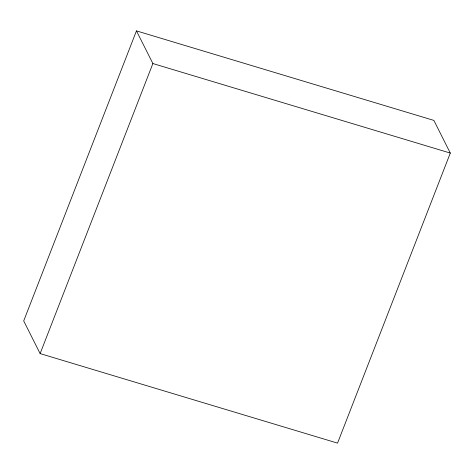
<?xml version="1.0" encoding="UTF-8"?>
<svg xmlns="http://www.w3.org/2000/svg" width="474" height="474" viewBox="0 0 474 474"><rect width="100%" height="100%" fill="white"/><g stroke="black" fill="none" stroke-linecap="round" stroke-linejoin="round"><path stroke-width="0.71" d="M136.453 30.875L23.7 320.928L40.13 353.592L337.547 443.125L450.3 153.072L433.87 120.408L136.453 30.875L152.883 63.54L450.3 153.072M40.13 353.592L152.883 63.54"/></g></svg>
